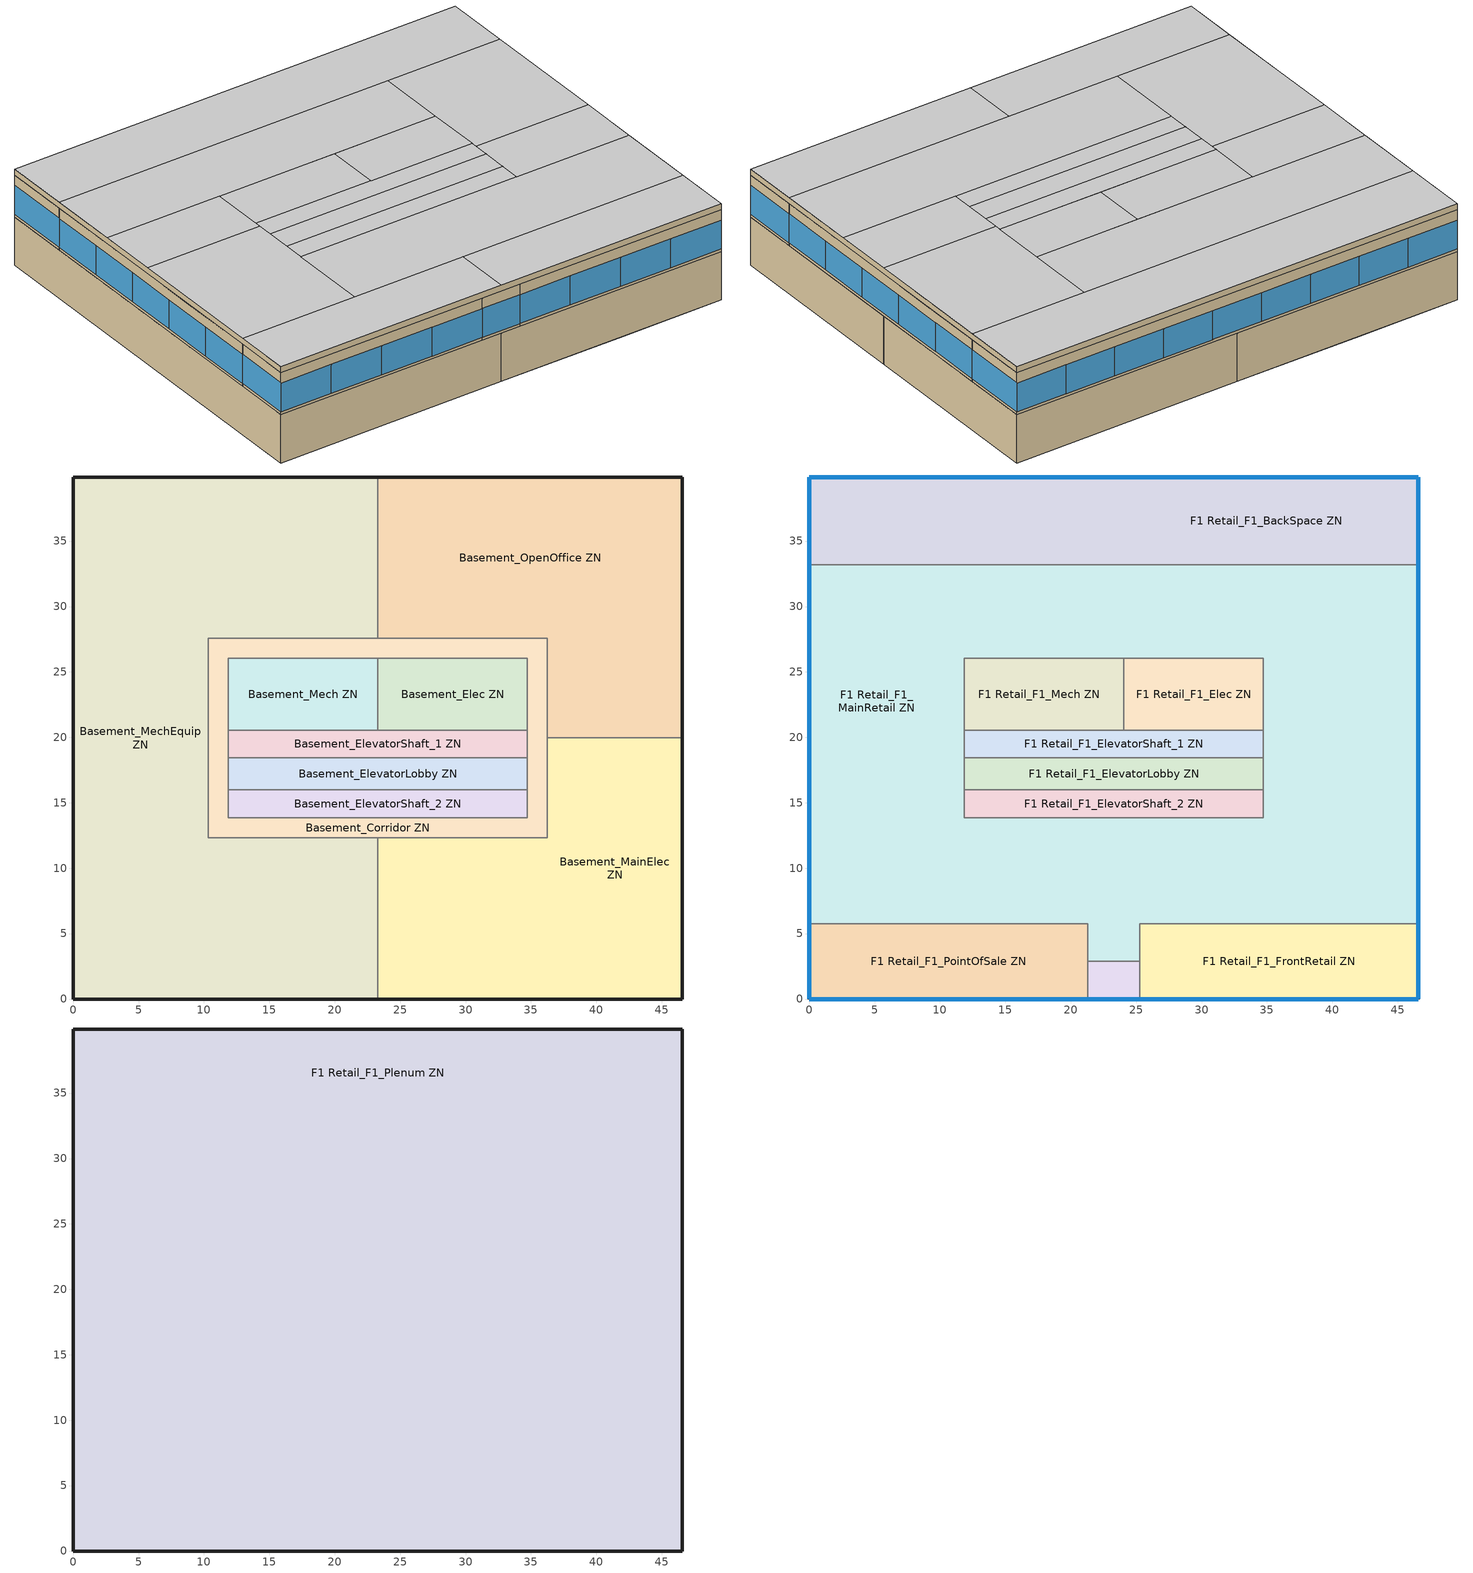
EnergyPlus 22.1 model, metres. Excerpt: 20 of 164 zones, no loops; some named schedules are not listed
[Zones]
Basement_Corridor ZN
 floor ground (Foundation F 0.88W/m*K Perim 0.0m Area 37.16m2): 11.86,19.95 11.86,13.85 10.33,13.85 10.33,19.95 z-4.88; 34.72,13.85 34.72,12.33 10.33,12.33 10.33,13.85 z-4.88; 36.24,19.95 36.24,12.33 34.72,12.33 34.72,19.95 z-4.88; 36.24,26.05 36.24,19.95 34.72,19.95 34.72,26.05 z-4.88; 36.24,27.57 36.24,26.05 11.86,26.05 11.86,27.57 z-4.88; 11.86,27.57 11.86,19.95 10.33,19.95 10.33,27.57 z-4.88
 wall to Basement_ElevatorShaft_1 ZN (Typical Interior Wall): 34.72,20.56 34.72,18.43 / 11.86,18.43 11.86,20.56 z-4.88:0
 wall to Basement_ElevatorLobby ZN (Typical Interior Wall): 34.72,18.43 34.72,15.99 / 11.86,15.99 11.86,18.43 z-4.88:0
 wall to Basement_ElevatorShaft_2 ZN (Typical Interior Wall): 34.72,15.99 34.72,13.85 11.86,13.85 11.86,15.99 z-4.88:0
 wall to Basement_Mech ZN (Typical Interior Wall): 11.86,20.56 11.86,26.05 23.29,26.05 z-4.88:0
 wall to Basement_Elec ZN (Typical Interior Wall): 23.29,26.05 34.72,26.05 34.72,20.56 z-4.88:0
 wall to Basement_OpenOffice ZN (Typical Interior Wall): 36.24,19.95 36.24,27.57 23.29,27.57 z-4.88:0
 wall to Basement_MechEquip ZN (Typical Interior Wall): 23.29,27.57 10.33,27.57 10.33,12.33 23.29,12.33 z-4.88:0
 wall to Basement_MainElec ZN (Typical Interior Wall): 23.29,12.33 36.24,12.33 36.24,19.95 z-4.88:0
Basement_Elec ZN
 floor ground (Foundation F 0.88W/m*K Perim 0.0m Area 62.71m2): 34.72,26.05 34.72,20.56 23.29,20.56 23.29,26.05 z-4.88
 wall to Basement_Mech ZN (Typical Interior Wall): 23.29,26.05 23.29,20.56 z-4.88:0
 wall to Basement_ElevatorShaft_1 ZN (Typical Interior Wall): 23.29,20.56 34.72,20.56 z-4.88:0
Basement_ElevatorLobby ZN
 floor ground (Foundation F 0.88W/m*K Perim 0.0m Area 55.74m2): 34.72,18.43 34.72,15.99 11.86,15.99 11.86,18.43 z-4.88
 wall to Basement_ElevatorShaft_1 ZN (Typical Interior Wall): 34.72,18.43 11.86,18.43 z-4.88:0
 wall to Basement_ElevatorShaft_2 ZN (Typical Interior Wall): 11.86,15.99 34.72,15.99 z-4.88:0
Basement_ElevatorShaft_1 ZN
 floor ground (Foundation F 0.88W/m*K Perim 0.0m Area 48.77m2): 34.72,20.56 34.72,18.43 11.86,18.43 11.86,20.56 z-4.88
 wall to Basement_Mech ZN (Typical Interior Wall): 23.29,20.56 11.86,20.56 z-4.88:0
Basement_ElevatorShaft_2 ZN
 floor ground (Foundation F 0.88W/m*K Perim 0.0m Area 48.77m2): 34.72,15.99 34.72,13.85 11.86,13.85 11.86,15.99 z-4.88
Basement_MainElec ZN
 floor ground (Foundation F 0.88W/m*K Perim 0.0m Area 206.13m2): 36.24,12.33 36.24,0 23.29,0 23.29,12.33 z-4.88; 46.57,19.95 46.57,0 36.24,0 36.24,19.95 z-4.88
 wall to Basement_OpenOffice ZN (Typical Interior Wall): 46.57,19.95 36.24,19.95 z-4.88:0
 wall to Basement_MechEquip ZN (Typical Interior Wall): 23.29,12.33 23.29,0 z-4.88:0
 wall ground (Typical Insulated Basement Mass Wall): 23.29,0 46.57,0 46.57,19.95 z-4.88:0
Basement_Mech ZN
 floor ground (Foundation F 0.88W/m*K Perim 0.0m Area 62.71m2): 23.29,26.05 23.29,20.56 11.86,20.56 11.86,26.05 z-4.88
Basement_MechEquip ZN
 floor ground (Foundation F 0.88W/m*K Perim 0.0m Area 412.26m2): 23.29,12.33 23.29,0 10.33,0 10.33,12.33 z-4.88; 23.29,39.9 23.29,27.57 10.33,27.57 10.33,39.9 z-4.88; 10.33,39.9 10.33,0 0,0 0,39.9 z-4.88
 wall to Basement_OpenOffice ZN (Typical Interior Wall): 23.29,27.57 23.29,39.9 z-4.88:0
 wall ground (Typical Insulated Basement Mass Wall): 23.29,39.9 0,39.9 0,0 23.29,0 z-4.88:0
Basement_OpenOffice ZN
 floor ground (Foundation F 0.88W/m*K Perim 0.0m Area 78.74m2): 46.57,27.57 46.57,19.95 36.24,19.95 36.24,27.57 z-4.88; 46.57,39.9 46.57,27.57 23.29,27.57 23.29,39.9 z-4.88
 wall ground (Typical Insulated Basement Mass Wall): 46.57,19.95 46.57,39.9 23.29,39.9 z-4.88:0
F1 Retail_F1_BackSpace ZN
 floor to Basement_OpenOffice ZN (Typical Interior Floor): 46.57,39.9 46.57,33.19 23.29,33.19 23.29,39.9 z0
 floor to Basement_MechEquip ZN (Typical Interior Floor): 23.29,39.9 23.29,33.19 0,33.19 0,39.9 z0
 wall outside (Typical Insulated Steel Framed Exterior Wall R-20.41): 46.57,33.19 46.57,39.9 0,39.9 0,33.19 z0:4.27
 wall to F1 Retail_F1_MainRetail ZN (Typical Interior Wall): 0,33.19 46.57,33.19 z0:4.27
 window (Retail_F1_BackSpace_Wall_2_0_0_0_0_0_Win Wind Cons U-0.34 SHGC 0.33): 46.57,33.21 46.57,39.88 z0.3:3.24
 window (U 0.34 SHGC 0.38 Simple Glazing): 5.18,39.9 0.02,39.9 / 31.04,39.9 25.87,39.9 / 25.87,39.9 20.7,39.9 / 20.7,39.9 15.53,39.9 / 15.53,39.9 10.36,39.9 / 10.36,39.9 5.19,39.9 / 36.21,39.9 31.05,39.9 / 41.38,39.9 36.22,39.9 / 46.56,39.9 41.39,39.9 z0.3:3.23
 window (Retail_F1_BackSpace_Wall_4_0_0_0_0_0_Win Wind Cons U-0.34 SHGC 0.33): 0,39.88 0,33.21 z0.3:3.24
F1 Retail_F1_Elec ZN
 floor to Basement_Elec ZN (Typical Interior Floor): 34.72,26.05 34.72,20.56 24.05,20.56 24.05,26.05 z0
 wall to F1 Retail_F1_MainRetail ZN (Typical Interior Wall): 34.72,20.56 34.72,26.05 24.05,26.05 z0:4.27
 wall to F1 Retail_F1_Mech ZN (Typical Interior Wall): 24.05,26.05 24.05,20.56 z0:4.27
 wall to F1 Retail_F1_ElevatorShaft_1 ZN (Typical Interior Wall): 24.05,20.56 34.72,20.56 z0:4.27
F1 Retail_F1_ElevatorLobby ZN
 floor to Basement_ElevatorLobby ZN (Typical Interior Floor): 34.72,18.43 34.72,15.99 11.86,15.99 11.86,18.43 z0
 wall to F1 Retail_F1_MainRetail ZN (Typical Interior Wall): 34.72,15.99 34.72,18.43 / 11.86,18.43 11.86,15.99 z0:4.27
 wall to F1 Retail_F1_ElevatorShaft_1 ZN (Typical Interior Wall): 34.72,18.43 11.86,18.43 z0:4.27
 wall to F1 Retail_F1_ElevatorShaft_2 ZN (Typical Interior Wall): 11.86,15.99 34.72,15.99 z0:4.27
F1 Retail_F1_ElevatorShaft_1 ZN
 floor to Basement_ElevatorShaft_1 ZN (Typical Interior Floor): 34.72,20.56 34.72,18.43 11.86,18.43 11.86,20.56 z0
 wall to F1 Retail_F1_MainRetail ZN (Typical Interior Wall): 34.72,18.43 34.72,20.56 / 11.86,20.56 11.86,18.43 z0:4.27
 wall to F1 Retail_F1_Mech ZN (Typical Interior Wall): 24.05,20.56 11.86,20.56 z0:4.27
F1 Retail_F1_ElevatorShaft_2 ZN
 floor to Basement_ElevatorShaft_2 ZN (Typical Interior Floor): 34.72,15.99 34.72,13.85 11.86,13.85 11.86,15.99 z0
 wall to F1 Retail_F1_MainRetail ZN (Typical Interior Wall): 11.86,15.99 11.86,13.85 34.72,13.85 34.72,15.99 z0:4.27
F1 Retail_F1_Entry ZN
 floor to Basement_MainElec ZN (Typical Interior Floor): 25.27,2.88 25.27,0 23.29,0 23.29,2.88 z0
 floor to Basement_MechEquip ZN (Typical Interior Floor): 23.29,2.88 23.29,0 21.31,0 21.31,2.88 z0
 wall outside (Typical Insulated Steel Framed Exterior Wall R-20.41): 21.31,0 25.27,0 z0:4.27
 wall to F1 Retail_F1_FrontRetail ZN (Typical Interior Wall): 25.27,0 25.27,2.88 z0:4.27
 wall to F1 Retail_F1_MainRetail ZN (Typical Interior Wall): 25.27,2.88 21.31,2.88 z0:4.27
 wall to F1 Retail_F1_PointOfSale ZN (Typical Interior Wall): 21.31,2.88 21.31,0 z0:4.27
 window (U 0.34 SHGC 0.38 Simple Glazing): 21.32,0 25.25,0 z0.3:3.25
F1 Retail_F1_FrontRetail ZN
 floor to Basement_MainElec ZN (Typical Interior Floor): 46.57,5.76 46.57,0 25.27,0 25.27,5.76 z0
 wall outside (Typical Insulated Steel Framed Exterior Wall R-20.41): 25.27,0 46.57,0 46.57,5.76 z0:4.27
 wall to F1 Retail_F1_MainRetail ZN (Typical Interior Wall): 46.57,5.76 25.27,5.76 25.27,2.88 z0:4.27
 window (Retail_F1_FrontRetail_Wall_2_0_0_0_0_0_Win Wind Cons U-0.34 SHGC 0.33): 46.57,0.01 46.57,5.75 z0.3:3.24
 window (U 0.34 SHGC 0.38 Simple Glazing): 25.28,0 30.6,0 / 30.6,0 35.92,0 / 35.92,0 41.24,0 / 41.24,0 46.56,0 z0.3:3.23
F1 Retail_F1_MainRetail ZN
 floor to Basement_Corridor ZN (Typical Interior Floor): 11.86,19.95 11.86,13.85 10.33,13.85 10.33,19.95 z0; 34.72,13.85 34.72,12.33 10.33,12.33 10.33,13.85 z0; 36.24,19.95 36.24,12.33 34.72,12.33 34.72,19.95 z0; 36.24,26.05 36.24,19.95 34.72,19.95 34.72,26.05 z0; 36.24,27.57 36.24,26.05 11.86,26.05 11.86,27.57 z0; 11.86,27.57 11.86,19.95 10.33,19.95 10.33,27.57 z0
 floor to Basement_OpenOffice ZN (Typical Interior Floor): 46.57,27.57 46.57,19.95 36.24,19.95 36.24,27.57 z0; 46.57,33.19 46.57,27.57 23.29,27.57 23.29,33.19 z0
 floor to Basement_MainElec ZN (Typical Interior Floor): 36.24,12.33 36.24,5.76 25.27,5.76 25.27,12.33 z0; 25.27,12.33 25.27,2.88 23.29,2.88 23.29,12.33 z0; 46.57,19.95 46.57,5.76 36.24,5.76 36.24,19.95 z0
 floor to Basement_MechEquip ZN (Typical Interior Floor): 23.29,5.76 23.29,2.88 21.31,2.88 21.31,5.76 z0; 23.29,33.19 23.29,27.57 10.33,27.57 10.33,33.19 z0; 10.33,33.19 10.33,12.33 0,12.33 0,33.19 z0; 23.29,12.33 23.29,5.76 0,5.76 0,12.33 z0
 wall outside (Typical Insulated Steel Framed Exterior Wall R-20.41): 46.57,5.76 46.57,33.19 / 0,33.19 0,5.76 z0:4.27
 wall to F1 Retail_F1_Mech ZN (Typical Interior Wall): 11.86,20.56 11.86,26.05 24.05,26.05 z0:4.27
 wall to F1 Retail_F1_PointOfSale ZN (Typical Interior Wall): 0,5.76 21.31,5.76 21.31,2.88 z0:4.27
 window (Retail_F1_MainRetail_Wall_4_0_0_0_0_4_Win Wind Cons U-0.34 SHGC 0.33): 46.57,27.7 46.57,33.18 z0.3:3.23
 window (Retail_F1_MainRetail_Wall_4_0_0_1_0_3_Win Wind Cons U-0.34 SHGC 0.33): 46.57,22.22 46.57,27.7 z0.3:3.23
 window (Retail_F1_MainRetail_Wall_4_0_0_2_0_2_Win Wind Cons U-0.34 SHGC 0.33): 46.57,16.74 46.57,22.21 z0.3:3.23
 window (Retail_F1_MainRetail_Wall_4_0_0_3_0_1_Win Wind Cons U-0.34 SHGC 0.33): 46.57,11.26 46.57,16.73 z0.3:3.23
 window (Retail_F1_MainRetail_Wall_4_0_0_4_0_0_Win Wind Cons U-0.34 SHGC 0.33): 46.57,5.78 46.57,11.25 z0.3:3.23
 window (Retail_F1_MainRetail_Wall_6_0_0_0_0_4_Win Wind Cons U-0.34 SHGC 0.33): 0,11.25 0,5.78 z0.3:3.23
 window (Retail_F1_MainRetail_Wall_6_0_0_1_0_3_Win Wind Cons U-0.34 SHGC 0.33): 0,16.73 0,11.26 z0.3:3.23
 window (Retail_F1_MainRetail_Wall_6_0_0_2_0_2_Win Wind Cons U-0.34 SHGC 0.33): 0,22.21 0,16.74 z0.3:3.23
 window (Retail_F1_MainRetail_Wall_6_0_0_3_0_1_Win Wind Cons U-0.34 SHGC 0.33): 0,27.7 0,22.22 z0.3:3.23
 window (Retail_F1_MainRetail_Wall_6_0_0_4_0_0_Win Wind Cons U-0.34 SHGC 0.33): 0,33.18 0,27.7 z0.3:3.23
F1 Retail_F1_Mech ZN
 floor to Basement_Elec ZN (Typical Interior Floor): 24.05,26.05 24.05,20.56 23.29,20.56 23.29,26.05 z0
 floor to Basement_Mech ZN (Typical Interior Floor): 23.29,26.05 23.29,20.56 11.86,20.56 11.86,26.05 z0
F1 Retail_F1_PointOfSale ZN
 floor to Basement_MechEquip ZN (Typical Interior Floor): 21.31,5.76 21.31,0 0,0 0,5.76 z0
 wall outside (Typical Insulated Steel Framed Exterior Wall R-20.41): 0,5.76 0,0 21.31,0 z0:4.27
 window (Retail_F1_PointOfSale_Wall_5_0_0_0_0_0_Win Wind Cons U-0.34 SHGC 0.33): 0,5.75 0,0.01 z0.3:3.24
 window (U 0.34 SHGC 0.38 Simple Glazing): 5.34,0 10.65,0 / 10.65,0 15.97,0 / 15.97,0 21.29,0 / 0.02,0 5.33,0 z0.3:3.23
F1 Retail_F1_Plenum ZN
 floor to F1 Retail_F1_MainRetail ZN (Typical Interior Floor): 11.86,19.95 11.86,13.85 0,13.85 0,19.95 z4.27; 34.72,13.85 34.72,5.76 25.27,5.76 25.27,13.85 z4.27; 25.27,5.76 25.27,2.88 21.31,2.88 21.31,5.76 z4.27; 25.27,13.85 25.27,5.76 0,5.76 0,13.85 z4.27; 46.57,19.95 46.57,5.76 34.72,5.76 34.72,19.95 z4.27; 46.57,26.05 46.57,19.95 34.72,19.95 34.72,26.05 z4.27; 46.57,33.19 46.57,26.05 11.86,26.05 11.86,33.19 z4.27; 11.86,33.19 11.86,19.95 0,19.95 0,33.19 z4.27
 floor to F1 Retail_F1_FrontRetail ZN (Typical Interior Floor): 46.57,5.76 46.57,0 25.27,0 25.27,5.76 z4.27
 floor to F1 Retail_F1_Entry ZN (Typical Interior Floor): 25.27,2.88 25.27,0 21.31,0 21.31,2.88 z4.27
 floor to F1 Retail_F1_PointOfSale ZN (Typical Interior Floor): 21.31,5.76 21.31,0 0,0 0,5.76 z4.27
 floor to F1 Retail_F1_Elec ZN (Typical Interior Floor): 34.72,26.05 34.72,20.56 24.05,20.56 24.05,26.05 z4.27
 floor to F1 Retail_F1_ElevatorShaft_1 ZN (Typical Interior Floor): 34.72,20.56 34.72,18.43 11.86,18.43 11.86,20.56 z4.27
 floor to F1 Retail_F1_ElevatorLobby ZN (Typical Interior Floor): 34.72,18.43 34.72,15.99 11.86,15.99 11.86,18.43 z4.27
 floor to F1 Retail_F1_ElevatorShaft_2 ZN (Typical Interior Floor): 34.72,15.99 34.72,13.85 11.86,13.85 11.86,15.99 z4.27
 floor to F1 Retail_F1_Mech ZN (Typical Interior Floor): 24.05,26.05 24.05,20.56 11.86,20.56 11.86,26.05 z4.27
 floor to F1 Retail_F1_BackSpace ZN (Typical Interior Floor): 46.57,39.9 46.57,33.19 0,33.19 0,39.9 z4.27
 wall outside (Typical Insulated Steel Framed Exterior Wall R-20.41): 46.57,0 46.57,39.9 0,39.9 0,0 46.57,0 z4.27:4.88
 ceiling adiabatic (Typical Interior Ceiling): 34.72,20.56 34.72,26.05 24.05,26.05 24.05,20.56 z4.88; 46.57,13.85 46.57,19.95 34.72,19.95 34.72,13.85 z4.88; 46.57,5.76 46.57,13.85 11.86,13.85 11.86,5.76 z4.88; 11.86,5.76 11.86,19.95 0,19.95 0,5.76 z4.88; 11.86,19.95 11.86,26.05 0,26.05 0,19.95 z4.88; 34.72,26.05 34.72,33.19 0,33.19 0,26.05 z4.88; 46.57,19.95 46.57,33.19 34.72,33.19 34.72,19.95 z4.88; 34.72,18.43 34.72,20.56 11.86,20.56 11.86,18.43 z4.88; 34.72,15.99 34.72,18.43 11.86,18.43 11.86,15.99 z4.88; 34.72,13.85 34.72,15.99 11.86,15.99 11.86,13.85 z4.88; 24.05,20.56 24.05,26.05 11.86,26.05 11.86,20.56 z4.88; 23.29,0 23.29,5.76 0,5.76 0,0 z4.88; 46.57,0 46.57,5.76 23.29,5.76 23.29,0 z4.88; 46.57,33.19 46.57,39.9 0,39.9 0,33.19 z4.88
[Building]
-TallBuilding-ASHRAE 169-2013-6A created: 2026-04-17 11:54:28 -0400: North Axis {deg}=0; Terrain=Suburbs; Loads Convergence Tolerance Value {W}=0.04; Temperature Convergence Tolerance Value {deltaC}=0.4; Solar Distribution=FullExterior; Maximum Number of Warmup Days=100; Minimum Number of Warmup Days=10
[Site:Location]
Rochester International Arpt_MN_USA: Latitude {deg}=43.9; Longitude {deg}=-92.5; Time Zone {hr}=-6; Elevation {m}=398
[Site:GroundTemperature:Deep]
5.5, 1.7, -0.6, -1.3, 0.1, 3.2, 7.1, 10.9, 13.4, 14, 12.6, 9.5
[Site:GroundTemperature:FCfactorMethod]
January Ground Temperature {C}=7.4; February Ground Temperature {C}=-0; March Ground Temperature {C}=-7.6; April Ground Temperature {C}=-12.6; May Ground Temperature {C}=-7.7; June Ground Temperature {C}=0.3; July Ground Temperature {C}=7; August Ground Temperature {C}=14.2; September Ground Temperature {C}=19.2; October Ground Temperature {C}=20.9; November Ground Temperature {C}=20; December Ground Temperature {C}=15.4
[Site:GroundTemperature:Shallow]
-2.2, -7.4, -8.8, -7.6, -0.6, 7.3, 14.6, 20, 21.5, 19, 13, 5.4
[Site:WaterMainsTemperature]
Calculation Method=Correlation; Annual Average Outdoor Air Temperature {C}=6.375; Maximum Difference In Monthly Average Outdoor Air Temperatures {deltaC}=33.5
[SizingPeriod:DesignDay] Day of Month=21; Dry-Bulb Temperature Range Modifier Type=DefaultMultipliers; Humidity Condition Type=Wetbulb; Barometric Pressure {Pa}=96634; Rain Indicator=No; Snow Indicator=No; Daylight Saving Time Indicator=No; Begin Environment Reset Mode=FullResetAtBeginEnvironment
Name | Month | Day Type | Maximum Dry-Bulb Temperature {C} | Daily Dry-Bulb Temperature Range {deltaC} | Wetbulb or DewPoint at Maximum Dry-Bulb {C} | Wind Speed {m/s} | Wind Direction {deg} | Solar Model Indicator | ASHRAE Clear Sky Optical Depth for Beam Irradiance (taub) | ASHRAE Clear Sky Optical Depth for Diffuse Irradiance (taud) | Sky Clearness
Rochester International Arpt Ann Clg .4% Condns DB=>MWB | 7 | SummerDesignDay | 31.2 | 10.6 | 23.1 | 6.7 | 200 | ASHRAETau | 0.404 | 2.226
Rochester International Arpt Ann Clg .4% Condns WB=>MDB | 7 | SummerDesignDay | 29.2 | 10.6 | 24.9 | 6.7 | 200 | ASHRAETau | 0.404 | 2.226
Rochester International Arpt Ann Htg 99.6% Condns DB | 1 | WinterDesignDay | -26.2 | 0 | -26.2 | 5.7 | 310 | ASHRAEClearSky |  |  | 0
[Material] Thermal Absorptance=0.9; Solar Absorptance=0.7
Name | Roughness | Thickness {m} | Conductivity {W/m-K} | Density {kg/m3} | Specific Heat {J/kg-K} | Visible Absorptance
100mm Normalweight concrete floor | MediumSmooth | 0.1016 | 2.31 | 2322 | 832 | 0.7
25mm Stucco | Smooth | 0.0254 | 0.72 | 1856 | 840 | 0.7
5/8 in. Gypsum Board | MediumSmooth | 0.0159 | 0.16 | 800 | 1090 | 0.7
8 in. Concrete Block Basement Wall | MediumRough | 0.2032 | 1.326 | 1842 | 912 | 0.7
G01 13mm gypsum board | Smooth | 0.0127 | 0.16 | 800 | 1090 | 0.5
Std Wood 6inch | MediumSmooth | 0.15 | 0.12 | 540 | 1210 | 0.7
[Material:NoMass] Thermal Absorptance=0.9; Solar Absorptance=0.7
Name | Roughness | Thermal Resistance {m2-K/W} | Visible Absorptance
CP02 CARPET PAD | VeryRough | 0.21648 | 0.8
Typical Insulation R-18.23 | Smooth | 3.21036 | 0.7
[WindowMaterial:SimpleGlazingSystem] U-Factor {W/m2-K}=1.93061; Visible Transmittance=0.81
Name | Solar Heat Gain Coefficient
Retail_F1_BackSpace_Wall_2_0_0_0_0_0_Win Wind SG Mat U-0.34 SHGC 0.33; Retail_F1_BackSpace_Wall_4_0_0_0_0_0_Win Wind SG Mat U-0.34 SHGC 0.33; Retail_F1_FrontRetail_Wall_2_0_0_0_0_0_Win Wind SG Mat U-0.34 SHGC 0.33; Retail_F1_MainRetail_Wall_4_0_0_0_0_4_Win Wind SG Mat U-0.34 SHGC 0.33; Retail_F1_MainRetail_Wall_4_0_0_1_0_3_Win Wind SG Mat U-0.34 SHGC 0.33; Retail_F1_MainRetail_Wall_4_0_0_2_0_2_Win Wind SG Mat U-0.34 SHGC 0.33; Retail_F1_MainRetail_Wall_4_0_0_3_0_1_Win Wind SG Mat U-0.34 SHGC 0.33; Retail_F1_MainRetail_Wall_4_0_0_4_0_0_Win Wind SG Mat U-0.34 SHGC 0.33; Retail_F1_MainRetail_Wall_6_0_0_0_0_4_Win Wind SG Mat U-0.34 SHGC 0.33; Retail_F1_MainRetail_Wall_6_0_0_1_0_3_Win Wind SG Mat U-0.34 SHGC 0.33; Retail_F1_MainRetail_Wall_6_0_0_2_0_2_Win Wind SG Mat U-0.34 SHGC 0.33; Retail_F1_MainRetail_Wall_6_0_0_3_0_1_Win Wind SG Mat U-0.34 SHGC 0.33; Retail_F1_MainRetail_Wall_6_0_0_4_0_0_Win Wind SG Mat U-0.34 SHGC 0.33; Retail_F1_PointOfSale_Wall_5_0_0_0_0_0_Win Wind SG Mat U-0.34 SHGC 0.33 | 0.33
U 0.34 SHGC 0.38 Simple Glazing | 0.38
[Construction]
InteriorFurnishings: Std Wood 6inch
Retail_F1_BackSpace_Wall_2_0_0_0_0_0_Win Wind Cons U-0.34 SHGC 0.33: Retail_F1_BackSpace_Wall_2_0_0_0_0_0_Win Wind SG Mat U-0.34 SHGC 0.33
Retail_F1_BackSpace_Wall_4_0_0_0_0_0_Win Wind Cons U-0.34 SHGC 0.33: Retail_F1_BackSpace_Wall_4_0_0_0_0_0_Win Wind SG Mat U-0.34 SHGC 0.33
Retail_F1_FrontRetail_Wall_2_0_0_0_0_0_Win Wind Cons U-0.34 SHGC 0.33: Retail_F1_FrontRetail_Wall_2_0_0_0_0_0_Win Wind SG Mat U-0.34 SHGC 0.33
Retail_F1_MainRetail_Wall_4_0_0_0_0_4_Win Wind Cons U-0.34 SHGC 0.33: Retail_F1_MainRetail_Wall_4_0_0_0_0_4_Win Wind SG Mat U-0.34 SHGC 0.33
Retail_F1_MainRetail_Wall_4_0_0_1_0_3_Win Wind Cons U-0.34 SHGC 0.33: Retail_F1_MainRetail_Wall_4_0_0_1_0_3_Win Wind SG Mat U-0.34 SHGC 0.33
Retail_F1_MainRetail_Wall_4_0_0_2_0_2_Win Wind Cons U-0.34 SHGC 0.33: Retail_F1_MainRetail_Wall_4_0_0_2_0_2_Win Wind SG Mat U-0.34 SHGC 0.33
Retail_F1_MainRetail_Wall_4_0_0_3_0_1_Win Wind Cons U-0.34 SHGC 0.33: Retail_F1_MainRetail_Wall_4_0_0_3_0_1_Win Wind SG Mat U-0.34 SHGC 0.33
Retail_F1_MainRetail_Wall_4_0_0_4_0_0_Win Wind Cons U-0.34 SHGC 0.33: Retail_F1_MainRetail_Wall_4_0_0_4_0_0_Win Wind SG Mat U-0.34 SHGC 0.33
Retail_F1_MainRetail_Wall_6_0_0_0_0_4_Win Wind Cons U-0.34 SHGC 0.33: Retail_F1_MainRetail_Wall_6_0_0_0_0_4_Win Wind SG Mat U-0.34 SHGC 0.33
Retail_F1_MainRetail_Wall_6_0_0_1_0_3_Win Wind Cons U-0.34 SHGC 0.33: Retail_F1_MainRetail_Wall_6_0_0_1_0_3_Win Wind SG Mat U-0.34 SHGC 0.33
Retail_F1_MainRetail_Wall_6_0_0_2_0_2_Win Wind Cons U-0.34 SHGC 0.33: Retail_F1_MainRetail_Wall_6_0_0_2_0_2_Win Wind SG Mat U-0.34 SHGC 0.33
Retail_F1_MainRetail_Wall_6_0_0_3_0_1_Win Wind Cons U-0.34 SHGC 0.33: Retail_F1_MainRetail_Wall_6_0_0_3_0_1_Win Wind SG Mat U-0.34 SHGC 0.33
Retail_F1_MainRetail_Wall_6_0_0_4_0_0_Win Wind Cons U-0.34 SHGC 0.33: Retail_F1_MainRetail_Wall_6_0_0_4_0_0_Win Wind SG Mat U-0.34 SHGC 0.33
Retail_F1_PointOfSale_Wall_5_0_0_0_0_0_Win Wind Cons U-0.34 SHGC 0.33: Retail_F1_PointOfSale_Wall_5_0_0_0_0_0_Win Wind SG Mat U-0.34 SHGC 0.33
Typical Insulated Basement Mass Wall: 8 in. Concrete Block Basement Wall
Typical Insulated Steel Framed Exterior Wall R-20.41: 25mm Stucco, 5/8 in. Gypsum Board, Typical Insulation R-18.23, 5/8 in. Gypsum Board
Typical Interior Ceiling: CP02 CARPET PAD, 100mm Normalweight concrete floor
Typical Interior Floor: 100mm Normalweight concrete floor, CP02 CARPET PAD
Typical Interior Wall: G01 13mm gypsum board, G01 13mm gypsum board
U 0.34 SHGC 0.38 Simple Glazing: U 0.34 SHGC 0.38 Simple Glazing
[Construction:FfactorGroundFloor] F-Factor {W/m-K}=0.882675; PerimeterExposed {m}=0
Name | Area {m2}
Foundation F 0.88W/m*K Perim 0.0m Area 206.13m2 | 206.129
Foundation F 0.88W/m*K Perim 0.0m Area 37.16m2 | 37.1612
Foundation F 0.88W/m*K Perim 0.0m Area 412.26m2 | 412.257
Foundation F 0.88W/m*K Perim 0.0m Area 48.77m2 | 48.7741
Foundation F 0.88W/m*K Perim 0.0m Area 55.74m2 | 55.7418
Foundation F 0.88W/m*K Perim 0.0m Area 62.71m2 | 62.7096
Foundation F 0.88W/m*K Perim 0.0m Area 78.74m2 | 78.7352
[Zone] Multiplier=1
Name | Part of Total Floor Area
Basement_Corridor ZN; Basement_Elec ZN; Basement_ElevatorLobby ZN; Basement_ElevatorShaft_1 ZN; Basement_ElevatorShaft_2 ZN; Basement_MainElec ZN; Basement_Mech ZN; Basement_MechEquip ZN; Basement_OpenOffice ZN; F1 Retail_F1_BackSpace ZN; F1 Retail_F1_Elec ZN; F1 Retail_F1_ElevatorLobby ZN; F1 Retail_F1_ElevatorShaft_1 ZN; F1 Retail_F1_ElevatorShaft_2 ZN; F1 Retail_F1_Entry ZN; F1 Retail_F1_FrontRetail ZN; F1 Retail_F1_MainRetail ZN; F1 Retail_F1_Mech ZN; F1 Retail_F1_PointOfSale ZN | Yes
F1 Retail_F1_Plenum ZN | No
[Space]
Name | Zone | Space Type
Basement_Corridor | Basement_Corridor ZN | Corridor
Basement_Elec | Basement_Elec ZN | Elec/MechRoom
Basement_ElevatorLobby | Basement_ElevatorLobby ZN | Elevator Lobby
Basement_ElevatorShaft_1 | Basement_ElevatorShaft_1 ZN | Elevator Shaft
Basement_ElevatorShaft_2 | Basement_ElevatorShaft_2 ZN | Elevator Shaft
Basement_MainElec | Basement_MainElec ZN | Main Electrical
Basement_Mech | Basement_Mech ZN | Elec/MechRoom
Basement_MechEquip | Basement_MechEquip ZN | Main Mechanical
Basement_OpenOffice | Basement_OpenOffice ZN | OpenOffice
F1 Retail_F1_BackSpace | F1 Retail_F1_BackSpace ZN | Retail Back_Space
F1 Retail_F1_Elec | F1 Retail_F1_Elec ZN | Elec/MechRoom
F1 Retail_F1_ElevatorLobby | F1 Retail_F1_ElevatorLobby ZN | Elevator Lobby
F1 Retail_F1_ElevatorShaft_1 | F1 Retail_F1_ElevatorShaft_1 ZN | Elevator Shaft
F1 Retail_F1_ElevatorShaft_2 | F1 Retail_F1_ElevatorShaft_2 ZN | Elevator Shaft
F1 Retail_F1_Entry | F1 Retail_F1_Entry ZN | Retail Entry
F1 Retail_F1_FrontRetail | F1 Retail_F1_FrontRetail ZN | Retail Retail
F1 Retail_F1_MainRetail | F1 Retail_F1_MainRetail ZN | Retail Retail
F1 Retail_F1_Mech | F1 Retail_F1_Mech ZN | Elec/MechRoom
F1 Retail_F1_Plenum | F1 Retail_F1_Plenum ZN | Plenum Space Type
F1 Retail_F1_PointOfSale | F1 Retail_F1_PointOfSale ZN | Retail Point_of_Sale
[SpaceList]
Corridor: Basement_Corridor, F3-F11 Office_Corridor, F12-F20 Office_Corridor
Elec/MechRoom: F30 Hotel_bot_Mech, F1 Retail_F1_Elec, F38 Hotel_top_Mech, Basement_Mech, F3-F11 Office_Mech, F1 Retail_F1_Mech, F2 Retail_F2_Mech, F21 Resi_bot_Mech, Basement_Elec, F38 Hotel_top_Elec, F30 Hotel_bot_Elec, F2 Retail_F2_Elec, F12-F20 Office_Mech, F12-F20 Office_Elec, F22-F29 Resi_mid_Mech, F22-F29 Resi_mid_Elec, F21 Resi_bot_Elec, F31-F37 Hotel_mid_Elec, F31-F37 Hotel_mid_Mech, F3-F11 Office_Elec
Elevator Lobby: F30 Hotel_bot_ElevatorLobby, F3-F11 Office_ElevatorLobby, F2 Retail_F2_ElevatorLobby, F12-F20 Office_ElevatorLobby, F38 Hotel_top_ElevatorLobby, F1 Retail_F1_ElevatorLobby, Basement_ElevatorLobby, F22-F29 Resi_mid_ElevatorLobby, F21 Resi_bot_ElevatorLobby, F31-F37 Hotel_mid_ElevatorLobby
Elevator Shaft: F38 Hotel_top_ElevatorShaft_2, Basement_ElevatorShaft_1, F38 Hotel_top_ElevatorShaft_1, Basement_ElevatorShaft_2, F30 Hotel_bot_ElevatorShaft_1, F1 Retail_F1_ElevatorShaft_2, F2 Retail_F2_ElevatorShaft_2, F21 Resi_bot_ElevatorShaft_2, F12-F20 Office_ElevatorShaft_1, F1 Retail_F1_ElevatorShaft_1, F21 Resi_bot_ElevatorShaft_1, F31-F37 Hotel_mid_ElevatorShaft_1, F31-F37 Hotel_mid_ElevatorShaft_2, F3-F11 Office_ElevatorShaft_1, F22-F29 Resi_mid_ElevatorShaft_2, F30 Hotel_bot_ElevatorShaft_2, F12-F20 Office_ElevatorShaft_2, F2 Retail_F2_ElevatorShaft_1, F22-F29 Resi_mid_ElevatorShaft_1, F3-F11 Office_ElevatorShaft_2
Main Electrical: Basement_MainElec
Main Mechanical: Basement_MechEquip
OpenOffice: F12-F20 Office_OpenOffice_1, F3-F11 Office_OpenOffice_3, F3-F11 Office_OpenOffice_4, F12-F20 Office_OpenOffice_3, F12-F20 Office_OpenOffice_4, Basement_OpenOffice, F3-F11 Office_OpenOffice_1, F3-F11 Office_OpenOffice_2, F12-F20 Office_OpenOffice_2
Retail Back_Space: F2 Retail_F2_BackSpace, F1 Retail_F1_BackSpace
Retail Entry: F1 Retail_F1_Entry
Retail Retail: F1 Retail_F1_MainRetail, F2 Retail_F2_FrontRetail, F1 Retail_F1_FrontRetail, F2 Retail_F2_MainRetail
Plenum Space Type: F3-F11 Office_Plenum, F38 Hotel_top_Plenum, F12-F20 Office_Plenum, F1 Retail_F1_Plenum, F2 Retail_F2_Plenum
Retail Point_of_Sale: F1 Retail_F1_PointOfSale, F2 Retail_F2_PointOfSale
[Lights] Design Level Calculation Method=Watts/Area; Fraction Visible=0.2; Fraction Replaceable=1
Name | Zone or ZoneList or Space or SpaceList | Schedule | Watts per Floor Area {W/m2} | Return Air Fraction | Fraction Radiant
Corridor Lights | Corridor | OfficeLarge BLDG_LIGHT_SCH_2013 | 4.4132 | 0.4 | 0.4
Elec/MechRoom Lights | Elec/MechRoom | OfficeLarge BLDG_LIGHT_SCH_2013 | 4.62848 | 0.4 | 0.4
Elevator Lobby Lights | Elevator Lobby | OfficeLarge BLDG_LIGHT_SCH | 6.99654 | 0.4 | 0.4
Main Electrical Lights | Main Electrical | OfficeLarge BLDG_LIGHT_SCH_2013 | 4.62848 | 0.4 | 0.4
Main Mechanical Lights | Main Mechanical | OfficeLarge BLDG_LIGHT_SCH_2013 | 4.62848 | 0.4 | 0.4
OpenOffice Lights | OpenOffice | OfficeLarge BLDG_LIGHT_SCH_2013 | 6.56599 | 0.4 | 0.4
Retail Back_Space Lights | Retail Back_Space | RetailStandalone BLDG_LIGHT_BACK_SCH_2013 | 4.09029 | 0 | 0.7
Retail Entry Lights | Retail Entry | RetailStandalone BLDG_LIGHT_ENTRY_SCH_2013 | 9.04168 | 0 | 0.7
Retail Retail Lights | Retail Retail | RetailStandalone BLDG_LIGHT_SCH_2013 | 11.3021 | 0 | 0.7
Retail Point_of_Sale Lights | Retail Point_of_Sale | RetailStandalone BLDG_LIGHT_SCH_2013 | 11.3021 | 0 | 0.7
[People] Number of People Calculation Method=People/Area; Fraction Radiant=0.3; Work Efficiency Schedule=Work Efficiency Schedule; Clothing Insulation Schedule=Clothing Schedule; Air Velocity Schedule=Air Velocity Schedule
Name | Zone or ZoneList or Space or SpaceList | Number of People Schedule | People per Floor Area {person/m2} | Activity Level Schedule
Corridor People | Corridor | OfficeLarge BLDG_OCC_SCH | 0.0107639 | OfficeMedium ACTIVITY_SCH
Elevator Lobby People | Elevator Lobby | OfficeLarge BLDG_OCC_SCH | 0.107639 | OfficeMedium ACTIVITY_SCH
OpenOffice People | OpenOffice | OfficeLarge BLDG_OCC_SCH | 0.0565105 | OfficeMedium ACTIVITY_SCH
Retail Back_Space People | Retail Back_Space | RetailStandalone BLDG_OCC_SCH_2010 | 0.161459 | RetailStandalone ACTIVITY_SCH
Retail Retail People | Retail Retail | RetailStandalone BLDG_OCC_SCH_2010 | 0.161459 | RetailStandalone ACTIVITY_SCH
Retail Point_of_Sale People | Retail Point_of_Sale | RetailStandalone BLDG_OCC_SCH_2010 | 0.161459 | RetailStandalone ACTIVITY_SCH
[ElectricEquipment] Design Level Calculation Method=Watts/Area; Fraction Latent=0; Fraction Radiant=0.5; Fraction Lost=0
Name | Zone or ZoneList or Space or SpaceList | Schedule | Watts per Floor Area {W/m2}
Corridor Elec Equip | Corridor | OfficeLarge BLDG_EQUIP_SCH | 1.72223
Elec/MechRoom Elec Equip | Elec/MechRoom | OfficeLarge BLDG_EQUIP_SCH | 2.90626
Elevator Lobby Elec Equip | Elevator Lobby | OfficeLarge BLDG_EQUIP_SCH | 0.753474
Main Electrical Elec Equip | Main Electrical | OfficeLarge BLDG_EQUIP_SCH | 2.90626
Main Mechanical Elec Equip | Main Mechanical | OfficeLarge BLDG_EQUIP_SCH | 5.38196
OpenOffice Elec Equip | OpenOffice | OfficeLarge BLDG_EQUIP_SCH | 7.64238
Retail Back_Space Elec Equip | Retail Back_Space | RetailStandalone BLDG_EQUIP_SCH_2013 | 8.07293
Retail Retail Elec Equip | Retail Retail | RetailStandalone BLDG_EQUIP_SCH_2013 | 3.22917
Retail Point_of_Sale Elec Equip | Retail Point_of_Sale | RetailStandalone BLDG_EQUIP_SCH_2013 | 21.5278
[InternalMass] Construction=InteriorFurnishings
Name | Zone or ZoneList | Space or SpaceList | Surface Area {m2}
Basement_Corridor Mass | Basement_Corridor ZN | Basement_Corridor | 232.2576
Basement_Elec Mass | Basement_Elec ZN | Basement_Elec | 125.419
Basement_ElevatorLobby Mass | Basement_ElevatorLobby ZN | Basement_ElevatorLobby | 111.484
Basement_MainElec Mass | Basement_MainElec ZN | Basement_MainElec | 731.683
Basement_Mech Mass | Basement_Mech ZN | Basement_Mech | 125.419
Basement_MechEquip Mass | Basement_MechEquip ZN | Basement_MechEquip | 1463.36
Basement_OpenOffice Mass | Basement_OpenOffice ZN | Basement_OpenOffice | 731.678
F1 Retail_F1_BackSpace Mass | F1 Retail_F1_BackSpace ZN | F1 Retail_F1_BackSpace | 624.605
F1 Retail_F1_Elec Mass | F1 Retail_F1_Elec ZN | F1 Retail_F1_Elec | 117.058
F1 Retail_F1_ElevatorLobby Mass | F1 Retail_F1_ElevatorLobby ZN | F1 Retail_F1_ElevatorLobby | 111.484
F1 Retail_F1_FrontRetail Mass | F1 Retail_F1_FrontRetail ZN | F1 Retail_F1_FrontRetail | 245.469
F1 Retail_F1_MainRetail Mass | F1 Retail_F1_MainRetail ZN | F1 Retail_F1_MainRetail | 2020.61
F1 Retail_F1_Mech Mass | F1 Retail_F1_Mech ZN | F1 Retail_F1_Mech | 133.78
F1 Retail_F1_Plenum Mass | F1 Retail_F1_Plenum ZN | F1 Retail_F1_Plenum | 3716.4
F1 Retail_F1_PointOfSale Mass | F1 Retail_F1_PointOfSale ZN | F1 Retail_F1_PointOfSale | 245.469
[ZoneInfiltration:DesignFlowRate] Design Flow Rate Calculation Method=Flow/ExteriorArea; Flow Rate per Exterior Surface Area {m3/s-m2}=0.000633785; Constant Term Coefficient=0.3357; Temperature Term Coefficient=0.0037; Velocity Term Coefficient=0; Velocity Squared Term Coefficient=0.0173
Name | Zone or ZoneList or Space or SpaceList | Schedule
F1 Retail_F1_BackSpace HVAC Off Infiltration | F1 Retail_F1_BackSpace ZN | Infiltration HVAC Off Schedule
F1 Retail_F1_BackSpace HVAC On Infiltration | F1 Retail_F1_BackSpace ZN | Infiltration HVAC On Schedule
F1 Retail_F1_Entry HVAC Off Infiltration | F1 Retail_F1_Entry ZN | Infiltration HVAC Off Schedule
F1 Retail_F1_Entry HVAC On Infiltration | F1 Retail_F1_Entry ZN | Infiltration HVAC On Schedule
F1 Retail_F1_FrontRetail HVAC Off Infiltration | F1 Retail_F1_FrontRetail ZN | Infiltration HVAC Off Schedule
F1 Retail_F1_FrontRetail HVAC On Infiltration | F1 Retail_F1_FrontRetail ZN | Infiltration HVAC On Schedule
F1 Retail_F1_MainRetail HVAC Off Infiltration | F1 Retail_F1_MainRetail ZN | Infiltration HVAC Off Schedule
F1 Retail_F1_MainRetail HVAC On Infiltration | F1 Retail_F1_MainRetail ZN | Infiltration HVAC On Schedule
F1 Retail_F1_Plenum HVAC Off Infiltration | F1 Retail_F1_Plenum ZN | Infiltration HVAC Off Schedule
F1 Retail_F1_Plenum HVAC On Infiltration | F1 Retail_F1_Plenum ZN | Infiltration HVAC On Schedule
F1 Retail_F1_PointOfSale HVAC Off Infiltration | F1 Retail_F1_PointOfSale ZN | Infiltration HVAC Off Schedule
F1 Retail_F1_PointOfSale HVAC On Infiltration | F1 Retail_F1_PointOfSale ZN | Infiltration HVAC On Schedule
[Daylighting:Controls] Lighting Control Type=Continuous; Minimum Input Power Fraction for Continuous or ContinuousOff Dimming Control=0.2; Minimum Light Output Fraction for Continuous or ContinuousOff Dimming Control=0.2; Number of Stepped Control Steps=1; Probability Lighting will be Reset When Needed in Manual Stepped Control=1; Glare Calculation Azimuth Angle of View Direction Clockwise from Zone y-Axis {deg}=-0; Maximum Allowable Discomfort Glare Index=22
Name | Zone or Space | Glare Calculation Daylighting Reference Point | Daylighting Reference Point Name 1 | Fraction of Lights Controlled by Reference Point 1 | Illuminance Setpoint at Reference Point 1 {lux} | Daylighting Reference Point Name 2 | Fraction of Lights Controlled by Reference Point 2 | Illuminance Setpoint at Reference Point 2 {lux}
F1 Retail_F1_BackSpace ZN DaylightingControls | F1 Retail_F1_BackSpace ZN | F1 Retail_F1_BackSpace Daylt Sensor 1 | F1 Retail_F1_BackSpace Daylt Sensor 1 | 0.553 | 375 | F1 Retail_F1_BackSpace Daylt Sensor 2 | 0.419 | 375
F1 Retail_F1_FrontRetail ZN DaylightingControls | F1 Retail_F1_FrontRetail ZN | F1 Retail_F1_FrontRetail Daylt Sensor 1 | F1 Retail_F1_FrontRetail Daylt Sensor 1 | 0.627 | 538 | F1 Retail_F1_FrontRetail Daylt Sensor 2 | 0.372 | 538
F1 Retail_F1_MainRetail ZN DaylightingControls | F1 Retail_F1_MainRetail ZN | F1 Retail_F1_MainRetail Daylt Sensor 1 | F1 Retail_F1_MainRetail Daylt Sensor 1 | 0.151 | 538 | F1 Retail_F1_MainRetail Daylt Sensor 2 | 0.151 | 538
[AirLoopHVAC:ReturnPlenum]
Air Loop HVAC Return Plenum 4: Zone=F1 Retail_F1_Plenum ZN
[Exterior:Lights] Control Option=AstronomicalClock
Name | Schedule | Design Level {W}
NonDimming Exterior Lights Def | OfficeLarge Exterior_lighting_schedule_a | 12979.2
Occ Sensing Exterior Lights Def | OfficeLarge Exterior_lighting_schedule_b | 43305.1
[Schedule:Week:Daily]
OfficeLarge BLDG_LIGHT_SCH_2013 Week Rule - Jan1-Dec31: OfficeLarge BLDG_LIGHT_SCH_2013 Default, OfficeLarge BLDG_LIGHT_SCH_2013 Wkdy Day, OfficeLarge BLDG_LIGHT_SCH_2013 Wkdy Day, OfficeLarge BLDG_LIGHT_SCH_2013 Wkdy Day, OfficeLarge BLDG_LIGHT_SCH_2013 Wkdy Day, OfficeLarge BLDG_LIGHT_SCH_2013 Wkdy Day, OfficeLarge BLDG_LIGHT_SCH_2013 Sat Day, OfficeLarge BLDG_LIGHT_SCH_2013 Default, OfficeLarge BLDG_LIGHT_SCH_2013 Summer Design Day, OfficeLarge BLDG_LIGHT_SCH_2013 Winter Design Day, OfficeLarge BLDG_LIGHT_SCH_2013 Default, OfficeLarge BLDG_LIGHT_SCH_2013 Default
OfficeLarge BLDG_OCC_SCH Week Rule - Jan1-Dec31: OfficeLarge BLDG_OCC_SCH Default, OfficeLarge BLDG_OCC_SCH Wkdy Day, OfficeLarge BLDG_OCC_SCH Wkdy Day, OfficeLarge BLDG_OCC_SCH Wkdy Day, OfficeLarge BLDG_OCC_SCH Wkdy Day, OfficeLarge BLDG_OCC_SCH Wkdy Day, OfficeLarge BLDG_OCC_SCH Sat Day, OfficeLarge BLDG_OCC_SCH Default, OfficeLarge BLDG_OCC_SCH Summer Design Day, OfficeLarge BLDG_OCC_SCH Winter Design Day, OfficeLarge BLDG_OCC_SCH Default, OfficeLarge BLDG_OCC_SCH Default
OfficeMedium ACTIVITY_SCH Week Rule - Jan1-Dec31: OfficeMedium ACTIVITY_SCH Default, OfficeMedium ACTIVITY_SCH Default, OfficeMedium ACTIVITY_SCH Default, OfficeMedium ACTIVITY_SCH Default, OfficeMedium ACTIVITY_SCH Default, OfficeMedium ACTIVITY_SCH Default, OfficeMedium ACTIVITY_SCH Default, OfficeMedium ACTIVITY_SCH Default, OfficeMedium ACTIVITY_SCH Summer Design Day, OfficeMedium ACTIVITY_SCH Winter Design Day, OfficeMedium ACTIVITY_SCH Default, OfficeMedium ACTIVITY_SCH Default
Work Efficiency Schedule Week Rule - Jan1-Dec31: Work Efficiency Schedule Default, Work Efficiency Schedule Default, Work Efficiency Schedule Default, Work Efficiency Schedule Default, Work Efficiency Schedule Default, Work Efficiency Schedule Default, Work Efficiency Schedule Default, Work Efficiency Schedule Default, Work Efficiency Schedule Default, Work Efficiency Schedule Default, Work Efficiency Schedule Default, Work Efficiency Schedule Default
Clothing Schedule Week Rule - Jan1-Dec31: Clothing Schedule Default Winter Clothes, Clothing Schedule Default Winter Clothes, Clothing Schedule Default Winter Clothes, Clothing Schedule Default Winter Clothes, Clothing Schedule Default Winter Clothes, Clothing Schedule Default Winter Clothes, Clothing Schedule Default Winter Clothes, Clothing Schedule Default Winter Clothes, Clothing Schedule Default Winter Clothes, Clothing Schedule Default Winter Clothes, Clothing Schedule Default Winter Clothes, Clothing Schedule Default Winter Clothes
Air Velocity Schedule Week Rule - Jan1-Dec31: Air Velocity Schedule Default, Air Velocity Schedule Default, Air Velocity Schedule Default, Air Velocity Schedule Default, Air Velocity Schedule Default, Air Velocity Schedule Default, Air Velocity Schedule Default, Air Velocity Schedule Default, Air Velocity Schedule Default, Air Velocity Schedule Default, Air Velocity Schedule Default, Air Velocity Schedule Default
OfficeLarge BLDG_EQUIP_SCH Week Rule - Jan1-Dec31: OfficeLarge BLDG_EQUIP_SCH Default, OfficeLarge BLDG_EQUIP_SCH Wkdy Day, OfficeLarge BLDG_EQUIP_SCH Wkdy Day, OfficeLarge BLDG_EQUIP_SCH Wkdy Day, OfficeLarge BLDG_EQUIP_SCH Wkdy Day, OfficeLarge BLDG_EQUIP_SCH Wkdy Day, OfficeLarge BLDG_EQUIP_SCH Sat Day, OfficeLarge BLDG_EQUIP_SCH Default, OfficeLarge BLDG_EQUIP_SCH Summer Design Day, OfficeLarge BLDG_EQUIP_SCH Winter Design Day, OfficeLarge BLDG_EQUIP_SCH Default, OfficeLarge BLDG_EQUIP_SCH Default
OfficeLarge BLDG_LIGHT_SCH Week Rule - Jan1-Dec31: OfficeLarge BLDG_LIGHT_SCH Default, OfficeLarge BLDG_LIGHT_SCH Wkdy Day, OfficeLarge BLDG_LIGHT_SCH Wkdy Day, OfficeLarge BLDG_LIGHT_SCH Wkdy Day, OfficeLarge BLDG_LIGHT_SCH Wkdy Day, OfficeLarge BLDG_LIGHT_SCH Wkdy Day, OfficeLarge BLDG_LIGHT_SCH Sat Day, OfficeLarge BLDG_LIGHT_SCH Default, OfficeLarge BLDG_LIGHT_SCH Summer Design Day, OfficeLarge BLDG_LIGHT_SCH Winter Design Day, OfficeLarge BLDG_LIGHT_SCH Default, OfficeLarge BLDG_LIGHT_SCH Default
RetailStandalone BLDG_LIGHT_BACK_SCH_2013 Week Rule - Jan1-Dec31: RetailStandalone BLDG_LIGHT_BACK_SCH_2013 Default, RetailStandalone BLDG_LIGHT_BACK_SCH_2013 Wkdy Day, RetailStandalone BLDG_LIGHT_BACK_SCH_2013 Wkdy Day, RetailStandalone BLDG_LIGHT_BACK_SCH_2013 Wkdy Day, RetailStandalone BLDG_LIGHT_BACK_SCH_2013 Wkdy Day, RetailStandalone BLDG_LIGHT_BACK_SCH_2013 Wkdy Day, RetailStandalone BLDG_LIGHT_BACK_SCH_2013 Sat Day, RetailStandalone BLDG_LIGHT_BACK_SCH_2013 Default, RetailStandalone BLDG_LIGHT_BACK_SCH_2013 Summer Design Day, RetailStandalone BLDG_LIGHT_BACK_SCH_2013 Winter Design Day, RetailStandalone BLDG_LIGHT_BACK_SCH_2013 Default, RetailStandalone BLDG_LIGHT_BACK_SCH_2013 Default
RetailStandalone BLDG_OCC_SCH_2010 Week Rule - Jan1-Dec31: RetailStandalone BLDG_OCC_SCH_2010 Default, RetailStandalone BLDG_OCC_SCH_2010 Wkdy Day, RetailStandalone BLDG_OCC_SCH_2010 Wkdy Day, RetailStandalone BLDG_OCC_SCH_2010 Wkdy Day, RetailStandalone BLDG_OCC_SCH_2010 Wkdy Day, RetailStandalone BLDG_OCC_SCH_2010 Wkdy Day, RetailStandalone BLDG_OCC_SCH_2010 Sat Day, RetailStandalone BLDG_OCC_SCH_2010 Default, RetailStandalone BLDG_OCC_SCH_2010 Summer Design Day, RetailStandalone BLDG_OCC_SCH_2010 Winter Design Day, RetailStandalone BLDG_OCC_SCH_2010 Default, RetailStandalone BLDG_OCC_SCH_2010 Default
RetailStandalone ACTIVITY_SCH Week Rule - Jan1-Dec31: RetailStandalone ACTIVITY_SCH Default, RetailStandalone ACTIVITY_SCH Default, RetailStandalone ACTIVITY_SCH Default, RetailStandalone ACTIVITY_SCH Default, RetailStandalone ACTIVITY_SCH Default, RetailStandalone ACTIVITY_SCH Default, RetailStandalone ACTIVITY_SCH Default, RetailStandalone ACTIVITY_SCH Default, RetailStandalone ACTIVITY_SCH Summer Design Day, RetailStandalone ACTIVITY_SCH Winter Design Day, RetailStandalone ACTIVITY_SCH Default, RetailStandalone ACTIVITY_SCH Default
RetailStandalone BLDG_EQUIP_SCH_2013 Week Rule - Jan1-Dec31: RetailStandalone BLDG_EQUIP_SCH_2013 Default, RetailStandalone BLDG_EQUIP_SCH_2013 Wkdy Day, RetailStandalone BLDG_EQUIP_SCH_2013 Wkdy Day, RetailStandalone BLDG_EQUIP_SCH_2013 Wkdy Day, RetailStandalone BLDG_EQUIP_SCH_2013 Wkdy Day, RetailStandalone BLDG_EQUIP_SCH_2013 Wkdy Day, RetailStandalone BLDG_EQUIP_SCH_2013 Sat Day, RetailStandalone BLDG_EQUIP_SCH_2013 Default, RetailStandalone BLDG_EQUIP_SCH_2013 Summer Design Day, RetailStandalone BLDG_EQUIP_SCH_2013 Winter Design Day, RetailStandalone BLDG_EQUIP_SCH_2013 Default, RetailStandalone BLDG_EQUIP_SCH_2013 Default
Infiltration HVAC Off Schedule Week Rule - Jan1-Dec31: HotelLarge HVACOperationSchd Default inverted, HotelLarge HVACOperationSchd Default inverted, HotelLarge HVACOperationSchd Default inverted, HotelLarge HVACOperationSchd Default inverted, HotelLarge HVACOperationSchd Default inverted, HotelLarge HVACOperationSchd Default inverted, HotelLarge HVACOperationSchd Default inverted, HotelLarge HVACOperationSchd Default inverted, HotelLarge HVACOperationSchd Summer Design Day inverted 1, HotelLarge HVACOperationSchd Winter Design Day inverted 1, HotelLarge HVACOperationSchd Default inverted, HotelLarge HVACOperationSchd Default inverted
Infiltration HVAC On Schedule Week Rule - Jan1-Dec31: HotelLarge HVACOperationSchd Default 1, HotelLarge HVACOperationSchd Default 1, HotelLarge HVACOperationSchd Default 1, HotelLarge HVACOperationSchd Default 1, HotelLarge HVACOperationSchd Default 1, HotelLarge HVACOperationSchd Default 1, HotelLarge HVACOperationSchd Default 1, HotelLarge HVACOperationSchd Default 1, HotelLarge HVACOperationSchd Summer Design Day 1, HotelLarge HVACOperationSchd Winter Design Day 1, HotelLarge HVACOperationSchd Default 1, HotelLarge HVACOperationSchd Default 1
OfficeLarge Exterior_lighting_schedule_a Week Rule - Jan1-Dec31: OfficeLarge Exterior_lighting_schedule_a Default, OfficeLarge Exterior_lighting_schedule_a Default, OfficeLarge Exterior_lighting_schedule_a Default, OfficeLarge Exterior_lighting_schedule_a Default, OfficeLarge Exterior_lighting_schedule_a Default, OfficeLarge Exterior_lighting_schedule_a Default, OfficeLarge Exterior_lighting_schedule_a Default, OfficeLarge Exterior_lighting_schedule_a Default, OfficeLarge Exterior_lighting_schedule_a Summer Design Day, OfficeLarge Exterior_lighting_schedule_a Winter Design Day, OfficeLarge Exterior_lighting_schedule_a Default, OfficeLarge Exterior_lighting_schedule_a Default
OfficeLarge Exterior_lighting_schedule_b Week Rule - Jan1-Dec31: OfficeLarge Exterior_lighting_schedule_b Default, OfficeLarge Exterior_lighting_schedule_b Default, OfficeLarge Exterior_lighting_schedule_b Default, OfficeLarge Exterior_lighting_schedule_b Default, OfficeLarge Exterior_lighting_schedule_b Default, OfficeLarge Exterior_lighting_schedule_b Default, OfficeLarge Exterior_lighting_schedule_b Default, OfficeLarge Exterior_lighting_schedule_b Default, OfficeLarge Exterior_lighting_schedule_b Summer Design Day, OfficeLarge Exterior_lighting_schedule_b Winter Design Day, OfficeLarge Exterior_lighting_schedule_b Default, OfficeLarge Exterior_lighting_schedule_b Default
[Schedule:Year]
OfficeLarge BLDG_LIGHT_SCH_2013: OfficeLarge BLDG_LIGHT_SCH_2013 Week Rule - Jan1-Dec31, 1, 1, 12, 31
OfficeLarge BLDG_OCC_SCH: OfficeLarge BLDG_OCC_SCH Week Rule - Jan1-Dec31, 1, 1, 12, 31
OfficeMedium ACTIVITY_SCH: OfficeMedium ACTIVITY_SCH Week Rule - Jan1-Dec31, 1, 1, 12, 31
Work Efficiency Schedule: Work Efficiency Schedule Week Rule - Jan1-Dec31, 1, 1, 12, 31
Clothing Schedule: Clothing Schedule Week Rule - Jan1-Dec31, 1, 1, 12, 31
Air Velocity Schedule: Air Velocity Schedule Week Rule - Jan1-Dec31, 1, 1, 12, 31
OfficeLarge BLDG_EQUIP_SCH: OfficeLarge BLDG_EQUIP_SCH Week Rule - Jan1-Dec31, 1, 1, 12, 31
OfficeLarge BLDG_LIGHT_SCH: OfficeLarge BLDG_LIGHT_SCH Week Rule - Jan1-Dec31, 1, 1, 12, 31
RetailStandalone BLDG_LIGHT_BACK_SCH_2013: RetailStandalone BLDG_LIGHT_BACK_SCH_2013 Week Rule - Jan1-Dec31, 1, 1, 12, 31
RetailStandalone BLDG_OCC_SCH_2010: RetailStandalone BLDG_OCC_SCH_2010 Week Rule - Jan1-Dec31, 1, 1, 12, 31
RetailStandalone ACTIVITY_SCH: RetailStandalone ACTIVITY_SCH Week Rule - Jan1-Dec31, 1, 1, 12, 31
RetailStandalone BLDG_EQUIP_SCH_2013: RetailStandalone BLDG_EQUIP_SCH_2013 Week Rule - Jan1-Dec31, 1, 1, 12, 31
RetailStandalone BLDG_LIGHT_ENTRY_SCH_2013: RetailStandalone BLDG_LIGHT_ENTRY_SCH_2013 Week Rule - Jan1-Dec31, 1, 1, 12, 31
RetailStandalone BLDG_LIGHT_SCH_2013: RetailStandalone BLDG_LIGHT_SCH_2013 Week Rule - Jan1-Dec31, 1, 1, 12, 31
Infiltration HVAC Off Schedule: Infiltration HVAC Off Schedule Week Rule - Jan1-Dec31, 1, 1, 12, 31
Infiltration HVAC On Schedule: Infiltration HVAC On Schedule Week Rule - Jan1-Dec31, 1, 1, 12, 31
OfficeLarge Exterior_lighting_schedule_a: OfficeLarge Exterior_lighting_schedule_a Week Rule - Jan1-Dec31, 1, 1, 12, 31
OfficeLarge Exterior_lighting_schedule_b: OfficeLarge Exterior_lighting_schedule_b Week Rule - Jan1-Dec31, 1, 1, 12, 31
